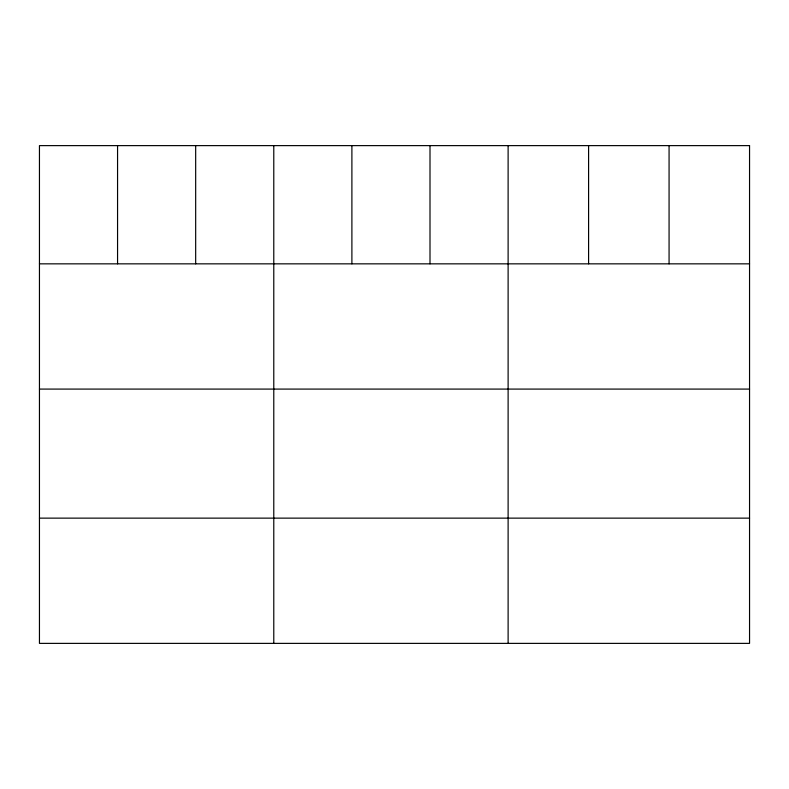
<?xml version="1.0" encoding="UTF-8"?>
<svg xmlns="http://www.w3.org/2000/svg" width="789" height="789" viewBox="0 0 789 789"><rect width="100%" height="100%" fill="white"/><g stroke="black" fill="none" stroke-linecap="round" stroke-linejoin="round"><path stroke-width="1.18" d="M39.45 263.842L749.55 263.842M39.45 389.085L749.55 389.085M39.45 518.136L749.55 518.136M669.072 145.62L669.072 263.842M588.594 145.62L588.594 263.842M508.116 145.62L508.116 643.38M430.005 145.62L430.005 263.842M351.894 145.62L351.894 263.842M273.783 145.62L273.783 643.38M195.672 145.62L195.672 263.842M117.561 145.62L117.561 263.842M749.55 145.62L39.45 145.62L39.45 643.38L749.55 643.38L749.55 145.62"/></g></svg>
